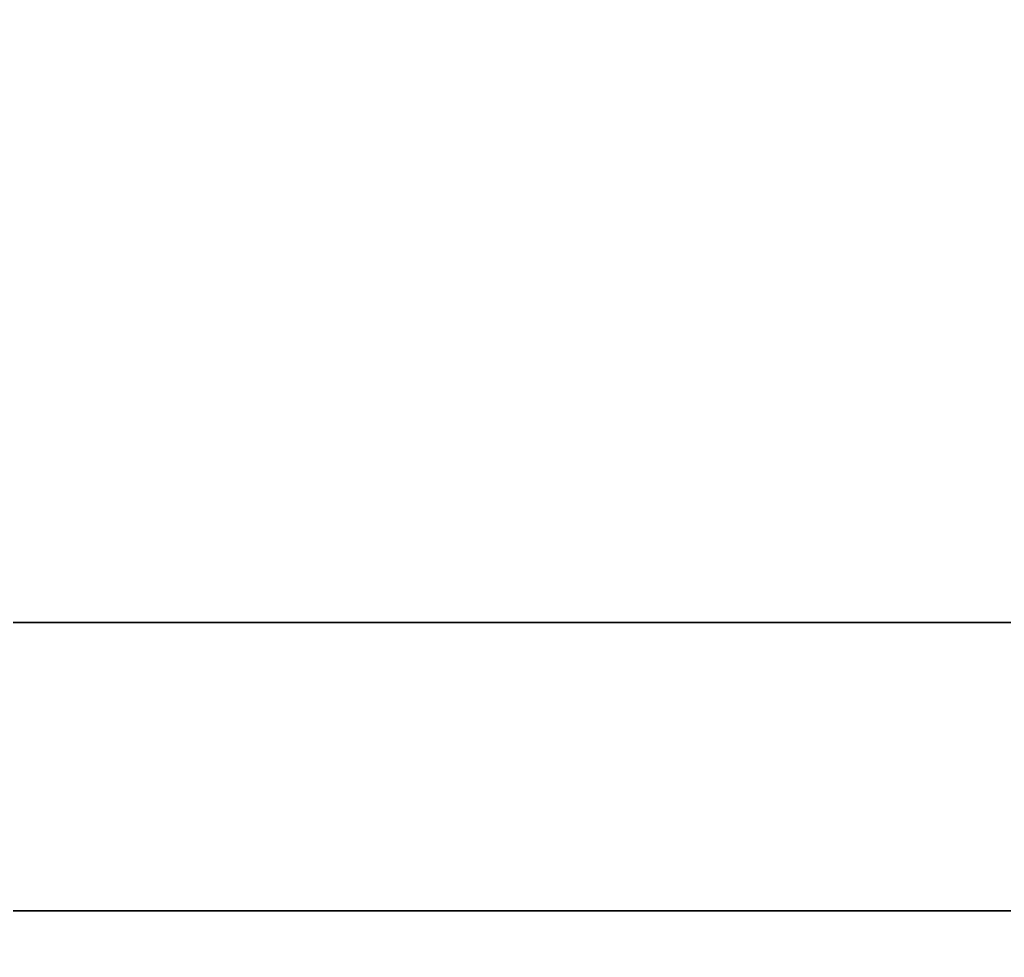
# Model space of a CAD drawing. Extents: x 0 to 7.6, y -0.8 to 10.1.
# Drawn here: x 6.6299 to 6.6948, y -0.3631 to -0.3013 of the extents above; entities that cross this region are included whole.
import ezdxf

# ---------------------------------------------------------------- set-up
doc = ezdxf.new("R2010")
doc.units = 0
for name, color, linetype in [('BOARDS', 157, 'CONTINUOUS'), ('CORNICE', 252, 'CONTINUOUS'), ('STAIRS.1', 251, 'CONTINUOUS')]:
    doc.layers.add(name, color=color, linetype=linetype)

msp = doc.modelspace()

# ---------------------------------------------------------------- linework, layer by layer
at = {"layer": 'BOARDS'}
for points in [[(5.2891, 0, 13.1354), (5.2891, -0.608, 13.1354), (7.625, -0.608, 13.1354), (7.625, 0, 13.1354)], [(5.2891, -0.608, 13.125), (5.2891, 0, 13.125), (7.625, 0, 13.125), (7.625, -0.608, 13.125)]]:
    msp.add_3dface(points, dxfattribs=at)
at = {"layer": 'CORNICE'}
for points in [[(4.875, -0.24, 8.7), (7.625, -0.24, 8.7), (7.625, -0.36, 8.7), (4.875, -0.36, 8.7)], [(7.625, -0.24, 8.95), (4.875, -0.24, 8.95), (4.875, -0.36, 8.95), (7.625, -0.36, 8.95)], [(4.875, -0.24, 12.7056), (7.625, -0.24, 12.7056), (7.625, -0.36, 12.7056), (4.875, -0.36, 12.7056)], [(7.625, -0.24, 12.8056), (4.875, -0.24, 12.8056), (4.875, -0.36, 12.8056), (7.625, -0.36, 12.8056)], [(4.875, -0.36, 12.8056), (5.0429, -0.36, 12.8056), (7.625, -0.24, 12.8056), (4.875, -0.24, 12.8056)], [(4.875, -0.36, 13.0356), (5.1891, -0.36, 13.0356), (7.625, -0.24, 13.0356), (4.875, -0.24, 13.0356)], [(4.875, -0.24, 12.9356), (7.625, -0.24, 12.9356), (5.1891, -0.36, 12.9356), (4.875, -0.36, 12.9356)], [(4.875, -0.36, 13.125), (5.2891, -0.36, 13.125), (7.625, -0.24, 13.125), (4.875, -0.24, 13.125)], [(4.875, -0.24, 13.0356), (7.625, -0.24, 13.0356), (5.2891, -0.36, 13.0356), (4.875, -0.36, 13.0356)], [(4.875, -0.36, 12.9356), (5.0891, -0.36, 12.9356), (7.625, -0.24, 12.9356), (4.875, -0.24, 12.9356)], [(4.875, -0.24, 12.8556), (7.625, -0.24, 12.8556), (5.0429, -0.36, 12.8556), (4.875, -0.36, 12.8556)], [(7.625, -0.24, 12.8556), (7.625, -0.408, 12.8556), (5.0429, -0.408, 12.8556), (5.0429, -0.36, 12.8556)], [(5.0429, -0.36, 12.8056), (5.0429, -0.408, 12.8056), (7.625, -0.408, 12.8056), (7.625, -0.24, 12.8056)], [(7.625, -0.24, 12.8556), (7.625, -0.398, 12.8556), (5.0429, -0.398, 12.8556), (5.0429, -0.36, 12.8556)], [(5.0891, -0.36, 12.9356), (5.0891, -0.498, 12.9356), (7.625, -0.498, 12.9356), (7.625, -0.24, 12.9356)], [(5.1891, -0.36, 13.0356), (5.1891, -0.508, 13.0356), (7.625, -0.508, 13.0356), (7.625, -0.24, 13.0356)], [(7.625, -0.24, 12.9356), (7.625, -0.508, 12.9356), (5.1891, -0.508, 12.9356), (5.1891, -0.36, 12.9356)], [(5.2891, -0.36, 13.125), (5.2891, -0.608, 13.125), (7.625, -0.608, 13.125), (7.625, -0.24, 13.125)], [(7.625, -0.24, 13.0356), (7.625, -0.608, 13.0356), (5.2891, -0.608, 13.0356), (5.2891, -0.36, 13.0356)], [(7.625, -0.241, 5), (4.875, -0.241, 5), (4.875, -0.341, 5), (7.625, -0.341, 5)], [(4.875, -0.241, 4.625), (7.625, -0.241, 4.625), (7.625, -0.341, 4.625), (4.875, -0.341, 4.625)], [(7.625, -0.341, 5), (4.875, -0.341, 5), (4.875, -0.341, 4.625), (7.625, -0.341, 4.625)], [(4.875, -0.36, 8.95), (4.875, -0.36, 8.7), (7.625, -0.36, 8.7), (7.625, -0.36, 8.95)], [(4.875, -0.36, 12.7056), (7.625, -0.36, 12.7056), (7.625, -0.36, 12.8056), (4.875, -0.36, 12.8056)]]:
    msp.add_3dface(points, dxfattribs=at)
at = {"layer": 'STAIRS.1'}
for points in [[(4.845, -0.24, 0.22), (7.28, -0.24, 0.22), (7.28, -0.74, 0.22), (4.845, -0.74, 0.22)], [(7.28, -0.24, 0.25), (4.845, -0.24, 0.25), (4.845, -0.74, 0.25), (7.28, -0.74, 0.25)], [(7.25, -0.24, 0.22), (4.875, -0.24, 0.22), (4.875, -0.72, 0.22), (7.25, -0.72, 0.22)], [(6.905, -0.24, 0.5), (5.22, -0.24, 0.5), (5.22, -0.5, 0.5), (6.905, -0.5, 0.5)], [(5.22, -0.24, 0.47), (6.905, -0.24, 0.47), (6.905, -0.5, 0.47), (5.22, -0.5, 0.47)], [(6.875, -0.24, 0.47), (5.25, -0.24, 0.47), (5.25, -0.48, 0.47), (6.875, -0.48, 0.47)], [(6.505, -0.24, 0.25), (6.875, -0.24, 0.25), (6.875, -0.48, 0.25), (6.505, -0.48, 0.25)], [(6.505, -0.24), (7.25, -0.24), (7.25, -0.72), (6.505, -0.72)]]:
    msp.add_3dface(points, dxfattribs=at)

doc.saveas('drawing.dxf')
